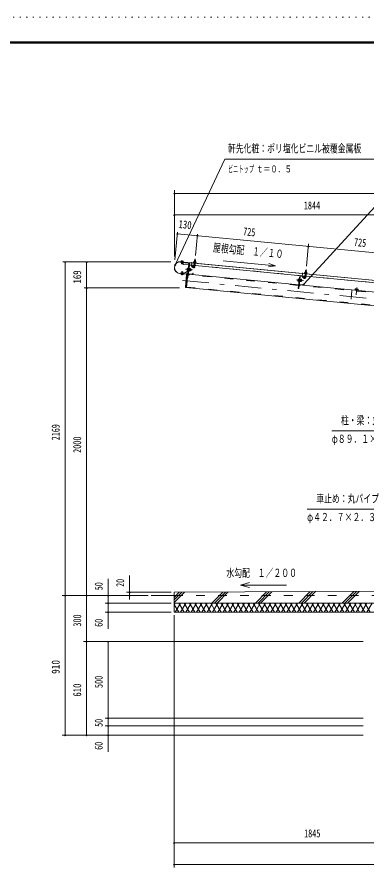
# Model space of a CAD drawing. Units: millimetres, scale not verified. Extents: x -31992 to 32005, y -14700 to 14700.
# Drawn here: x 11215 to 19187, y -4742 to 14700 of the extents above; entities that cross this region are included whole.
import ezdxf
from ezdxf.enums import TextEntityAlignment as Align

# ---------------------------------------------------------------- set-up
doc = ezdxf.new("R2010")
doc.units = ezdxf.units.MM
doc.header["$LTSCALE"] = 50
for name, pattern in [('USER2', [10, 4, -6]), ('USER3', [24, 12, -5, 2, -5]), ('USER4', [3, 0.5, -2.5])]:
    doc.linetypes.add(name, pattern=pattern)
for name, color, linetype, lineweight in [('0-6_2-02BOLD', 7, 'Continuous', 18), ('0-7_2-12HIDDEN', 3, 'USER2', 18), ('0-8_2-22CENTER', 3, 'USER3', 18), ('0-9_2-42THIN', 4, 'Continuous', 18), ('0-A_2-52DIM', 3, 'Continuous', 18), ('0-B_2-62HATCH', 2, 'Continuous', 18), ('0-C_F-F1PAPER', 5, 'Continuous', 18), ('0-D_F-E_J_ADD', 5, 'USER4', 18)]:
    doc.layers.add(name, color=color, linetype=linetype, lineweight=lineweight)
doc.styles.add('ＭＳ ゴシック', font='')
doc.styles.get('ＭＳ ゴシック').set_extended_font_data('MS Gothic')

msp = doc.modelspace()

# ---------------------------------------------------------------- linework, layer by layer
at = {"layer": '0-6_2-02BOLD'}
for p, q in [((14966.46, 9132.83), (14967.63, 9145.01)), ((14986.58, 9130.92), (14987.74, 9143.09)), ((15261.25, 9167.53), (15282.15, 9165.51)), ((20438.56, 8598.56), (14945.51, 9127.48)), ((14965.36, 9125.56), (14964.88, 9120.5)), ((14982.32, 9082.1), (14984.72, 9107.34)), ((14985.79, 9118.49), (14986.27, 9123.55)), ((15003.2, 9116.81), (15003.69, 9121.87)), ((15003.52, 9120.14), (20438.38, 8596.82)), ((15129.67, 9086.36), (15076.85, 8537.81)), ((15095.61, 8966.4), (15112.34, 8964.79)), ((15109.5, 8760.06), (15140.81, 9085.29)), ((15129.66, 9086.35), (15114.18, 8925.66)), ((15123.51, 9022.43), (15134.66, 9021.36)), ((15142.51, 9044.52), (15124.53, 8857.77)), ((15249.5, 9045.47), (15138.01, 9056.2)), ((15138.28, 8942.07), (15145.92, 8948.36)), ((15146.59, 8955.33), (15138.95, 8949.04)), ((15147.18, 8961.43), (15167.4, 8959.49)), ((15230.84, 9041.63), (15148.63, 9049.55)), ((15176.87, 8959.44), (15174.19, 8931.58)), ((15241.46, 9034.98), (15239.18, 9011.29)), ((15254.37, 9095.98), (15246.96, 9019.12)), ((15271.65, 9056.39), (15250.75, 9058.41)), ((15257.27, 9135.15), (15255.55, 9117.31)), ((15267.87, 9017.1), (15275.27, 9093.97)), ((17775.31, 8802.25), (15270.4, 9043.45)), ((15278.17, 9115.13), (15279.89, 9132.98)), ((14919.98, 8862.35), (15077.45, 8847.2)), ((15077.62, 8848.93), (14920.14, 8864.1)), ((14967.57, 8852.13), (14966.41, 8839.96)), ((14986.52, 8838.04), (14987.68, 8850.22)), ((15110.9, 8920.71), (15012.78, 8868.13)), ((15018.07, 8858.25), (15112.58, 8908.91)), ((15084.69, 8867.6), (15083.18, 8851.92)), ((15109.82, 8938.64), (15093.09, 8940.25)), ((15109.5, 8760.06), (15098.35, 8761.14)), ((15117.88, 8847.16), (17632.56, 8605.03)), ((15129.57, 8851.66), (15211.79, 8843.75)), ((15164.88, 8933.34), (15144.67, 8935.29)), ((17649.34, 8779.21), (17660.48, 8778.14)), ((17650.35, 8614.56), (17668.33, 8801.3)), ((17674.45, 8806.34), (17756.66, 8798.41)), ((17772.78, 8775.9), (17780.18, 8852.77)), ((17797.46, 8813.17), (17776.56, 8815.19)), ((17781.37, 8874.1), (17783.08, 8891.95)), ((17801.08, 8850.75), (17793.68, 8773.89)), ((20301.13, 8559.04), (17796.22, 8800.24)), ((17805.71, 8889.77), (17803.99, 8871.92)), ((17807.98, 8922.31), (17805.02, 8891.6)), ((17635.64, 8695.43), (17618.91, 8697.04)), ((17621.42, 8723.19), (17638.16, 8721.58)), ((17639.75, 8738.12), (17645.32, 8737.58)), ((17643.7, 8603.95), (20158.38, 8361.82)), ((17737.61, 8600.54), (17655.39, 8608.45)), ((17662.05, 8735.97), (17667.63, 8735.43)), ((17662.15, 8678.65), (17669.11, 8677.98)), ((17671.74, 8705.15), (17664.1, 8698.85)), ((17672.41, 8712.12), (17664.77, 8705.82)), ((17670.48, 8692.07), (17690.7, 8690.13)), ((17693.21, 8716.28), (17673, 8718.22)), ((17674.26, 8731.3), (17694.48, 8729.35)), ((18935.74, 8508.01), (18933.69, 8486.77)), ((18967.89, 8483.48), (18969.94, 8504.72)), ((21096.95, 1634.25), (14795.37, 1602.9)), ((14795.37, 1532.9), (14270.37, 1532.9))]:
    msp.add_line(p, q, dxfattribs=at)
for points in [[(14994.93, 9144.18), (14960.77, 9147.44), (14957.57, 9145.98), (14956.4, 9133.79)], [(14994.93, 9144.18), (14997.8, 9142.14), (14996.64, 9129.96)], [(15279.2, 9134.81), (15282.15, 9165.51), (15280.58, 9167.43), (15263.16, 9169.1), (15261.25, 9167.53), (15258.29, 9136.83)], [(14945.67, 9129.22), (15108.37, 9113.55), (15108.2, 9111.81)], [(15124.44, 9105.14), (14947.46, 9122.18), (14946.38, 9111.03), (15123.37, 9093.99)], [(14963.82, 9109.35), (14961.42, 9084.09), (14964.57, 9080.28), (14978.51, 9078.95), (14982.32, 9082.1), (14961.42, 9084.09)], [(15126.71, 9055.7), (14998.5, 9068.04), (15002.12, 9105.66)], [(15113.6, 8977.87), (15096.86, 8979.48), (15094.04, 8975.51), (15089.81, 8931.62), (15091.83, 8927.18), (15108.56, 8925.57)], [(15113.8, 8921.57), (15108.23, 8922.11), (15113.93, 8981.33), (15119.51, 8980.8)], [(15130.52, 8919.96), (15136.1, 8919.42), (15141.8, 8978.64), (15136.23, 8979.18)], [(15141.56, 8976.21), (15148.54, 8975.53), (15143.31, 8921.19), (15136.33, 8921.86)], [(15143.41, 8922.21), (15163.62, 8920.26), (15166.45, 8924.23), (15170.68, 8968.13), (15168.66, 8972.56), (15148.44, 8974.51)], [(15169.91, 8960.11), (15176.87, 8959.44), (15181.6, 8953.72), (15179.92, 8936.29), (15174.19, 8931.58), (15167.23, 8932.25)], [(15232.49, 9012.52), (15210.26, 9028.37), (15198.07, 9011.27), (15220.29, 8995.42)], [(15239.18, 9011.29), (15233.6, 9011.83), (15235.89, 9035.52)], [(15244.23, 9118.41), (15245.95, 9136.25), (15249.15, 9137.71), (15288.34, 9133.93), (15291.2, 9131.89), (15289.49, 9114.05)], [(15008.81, 8867.33), (14944.61, 8873.51), (14943.53, 8862.35), (15007.73, 8856.18)], [(14997.74, 8849.26), (14996.58, 8837.08), (14993.36, 8835.61), (14959.22, 8838.87), (14956.35, 8840.92), (14957.5, 8853.1)], [(14989.89, 8869.15), (14992.72, 8898.96), (14971.83, 8900.95), (14968.98, 8871.16)], [(14971.83, 8900.95), (14975.64, 8904.1), (14989.57, 8902.77), (14992.72, 8898.96)], [(15089.32, 8849.91), (15077.86, 8840.47), (15049.99, 8550.95), (15059.43, 8539.49), (20383.5, 8026.85)], [(15059.43, 8539.49), (15089.32, 8849.91), (15106.74, 8848.23)], [(15081.44, 8852.08), (15082.95, 8867.76), (15084.69, 8867.6)], [(15217.9, 8848.78), (15220.18, 8872.47), (15225.76, 8871.94), (15223.48, 8848.25)], [(17662.76, 8801.83), (17635.31, 8516.85), (17624.17, 8517.93), (17649.33, 8779.22)], [(17758.3, 8769.31), (17736.08, 8785.15), (17723.89, 8768.06), (17746.11, 8752.21)], [(17761.7, 8792.31), (17759.42, 8768.62), (17764.99, 8768.08), (17767.28, 8791.76)], [(17815.31, 8870.83), (17817.02, 8888.68), (17814.15, 8890.72), (17774.97, 8894.5), (17771.77, 8893.04), (17770.05, 8875.19)], [(17784.11, 8893.61), (17787.07, 8924.31), (17807.98, 8922.31), (17806.4, 8924.22), (17788.98, 8925.89), (17787.07, 8924.31)], [(17615.62, 8688.4), (17619.85, 8732.3), (17622.68, 8736.27), (17639.42, 8734.65)], [(17634.37, 8682.35), (17617.64, 8683.97), (17615.62, 8688.4)], [(17639.75, 8738.12), (17634.05, 8678.89), (17639.62, 8678.35)], [(17667.63, 8735.43), (17661.92, 8676.2), (17656.34, 8676.74)], [(17669.11, 8677.98), (17674.36, 8732.32), (17667.38, 8732.99)], [(17694.48, 8729.35), (17696.49, 8724.91), (17692.27, 8681.02), (17689.44, 8677.05), (17669.22, 8679)], [(17693.04, 8689.04), (17700, 8688.37), (17702.68, 8716.23), (17695.72, 8716.9)], [(17702.68, 8716.23), (17707.42, 8710.5), (17705.73, 8693.08), (17700, 8688.37)], [(17749.3, 8605.03), (17751.58, 8628.72), (17745.99, 8629.25), (17743.72, 8605.57)], [(18986.71, 8474.63), (18987.38, 8481.6), (18914.22, 8488.65), (18913.54, 8481.68)], [(18916.6, 8488.42), (18918.64, 8509.66), (18924.4, 8512.28), (18981.88, 8506.74), (18987.04, 8503.07), (18984.99, 8481.83)], [(14795.37, 1602.9), (14795.37, 1147.9), (20430.37, 1147.9)], [(20430.37, 482.9), (20430.37, 1357.9), (14795.37, 1357.9)]]:
    msp.add_lwpolyline(points, dxfattribs=at)
for points in [[(14998.3, 9129.8), (14997.76, 9124.22), (14954.21, 9128.38), (14954.74, 9133.95)], [(15238.45, 9113.34), (15238.99, 9118.91), (15294.73, 9113.53), (15294.2, 9107.96)], [(14999.93, 8854.68), (14999.4, 8849.1), (14955.84, 8853.26), (14956.38, 8858.83)], [(17764.81, 8875.69), (17764.27, 8870.12), (17820.01, 8864.75), (17820.55, 8870.32)]]:
    msp.add_lwpolyline(points, close=True, dxfattribs=at)
for centre, radius, start, end in [((14961.99, 9139.18), 8.11, 46.00594, 84.55217), ((14975.02, 9116.16), 29.79, 64.72084, 104.38129), ((14992.16, 9136.3), 8.11, 84.55217, 123.0836), ((14932.83, 8995.78), 134.05, 84.49997, 264.49997), ((14932.83, 8995.78), 132.3, 84.49997, 264.49997), ((15128.36, 8950.06), 36.61, 153.47365, 195.52446), ((15103.83, 8972.21), 10.07, 174.49905, 215.22588), ((15122.7, 9087.02), 7, 354.49998, 84.49997), ((15122.7, 9087.02), 18.2, 354.49998, 84.49997), ((15148.09, 9043.98), 11.2, 84.4973, 174.4973), ((15148.09, 9043.98), 5.6, 84.4973, 174.4973), ((15132.13, 8949.69), 36.61, 333.47365, 15.52446), ((15160.44, 8966.76), 10.07, 313.77223, 354.49905), ((15237.82, 9019.99), 30.18, 234.5, 354.5), ((15230.31, 9036.05), 5.6, 354.5092, 84.50122), ((15230.31, 9036.05), 11.2, 354.50143, 84.50122), ((15237.82, 9019.99), 9.19, 234.5, 354.5), ((15241.26, 9106.03), 7, 84.4998, 264.4998), ((15250.81, 9127.44), 10.06, 50.11574, 110.11574), ((15265.14, 9098.38), 37.62, 66.91203, 102.08795), ((15284.76, 9124.17), 10.06, 58.88425, 118.88425), ((15290.04, 9101.33), 7, 264.50061, 84.50061), ((14961.98, 8846.75), 8.11, 264.55217, 303.0836), ((14979.12, 8866.89), 29.79, 244.72084, 284.38129), ((14992.14, 8843.87), 8.11, 226.00594, 264.55217), ((15009.48, 8874.3), 18.2, 264.49997, 298.1879), ((15009.48, 8874.3), 7, 264.49997, 298.18448), ((15077.96, 8852.42), 5.25, 264.49997, 354.49997), ((15077.96, 8852.42), 3.5, 264.49997, 354.49997), ((15100.05, 8932.98), 10.07, 133.77223, 174.49905), ((15107.92, 8926.27), 6.3, 298.20261, 313.75566), ((15130.1, 8857.23), 11.2, 174.4973, 264.48845), ((15130.1, 8857.23), 5.6, 174.4973, 264.48845), ((15156.66, 8927.53), 10.07, 354.49905, 35.22588), ((15212.33, 8849.32), 11.2, 264.49953, 354.50208), ((15212.33, 8849.32), 5.6, 264.49953, 354.5092), ((17673.91, 8800.76), 11.2, 84.4973, 174.4973), ((17673.91, 8800.76), 5.6, 84.4973, 174.4973), ((17763.63, 8776.78), 30.18, 234.5, 354.5), ((17756.13, 8792.84), 5.6, 354.5092, 84.50122), ((17756.13, 8792.84), 11.2, 354.50143, 84.50122), ((17763.63, 8776.78), 9.19, 234.5, 354.5), ((17767.09, 8862.82), 7, 84.4998, 264.4998), ((17776.63, 8884.22), 10.06, 50.11574, 110.11574), ((17790.96, 8855.17), 37.62, 66.91203, 102.08795), ((17810.57, 8880.96), 10.06, 58.88425, 118.88425), ((17815.86, 8858.12), 7, 264.50061, 84.50061), ((17625.86, 8689.77), 10.07, 133.77223, 174.49905), ((17654.17, 8706.84), 36.61, 153.47365, 195.52446), ((17629.65, 8728.99), 10.07, 174.49905, 215.22588), ((17655.92, 8614.02), 11.2, 174.4973, 264.48845), ((17655.92, 8614.02), 5.6, 174.4973, 264.48845), ((17657.94, 8706.48), 36.61, 333.47365, 15.52446), ((17682.48, 8684.32), 10.07, 354.49905, 35.22588), ((17686.25, 8723.55), 10.07, 313.77223, 354.49905), ((17738.15, 8606.11), 11.2, 264.49953, 354.50208), ((17738.15, 8606.11), 5.6, 264.49953, 354.5092), ((18926.23, 8498.8), 13.24, 44.06885, 84.5), ((18948.52, 8461.5), 48.23, 63.6357, 105.3643), ((18977.52, 8493.86), 13.24, 84.5, 124.92831)]:
    msp.add_arc(centre, radius, start, end, dxfattribs=at)
at = {"layer": '0-7_2-12HIDDEN'}
for p, q in [((15126.87, 9057.44), (14998.67, 9069.78)), ((15249.67, 9047.2), (15138.18, 9057.93)), ((17775.48, 8803.99), (15270.57, 9045.19)), ((17631.15, 8590.39), (15116.47, 8832.53)), ((20301.3, 8560.79), (17796.39, 8801.98)), ((20156.96, 8347.18), (17642.3, 8589.32)), ((15078.26, 8552.44), (20384.91, 8041.48)), ((18844.23, 8473.58), (18817.16, 8192.43)), ((14795.37, 1532.9), (28865.37, 1532.9))]:
    msp.add_line(p, q, dxfattribs=at)
at = {"layer": '0-8_2-22CENTER'}
for p, q in [((14971.12, 9075.79), (14979.27, 9160.43)), ((15274.78, 9198.43), (15257.41, 9018.11)), ((15215.59, 8941.64), (15057.08, 8956.92)), ((15188.06, 9028.17), (15196.98, 9120.84)), ((15226.39, 9003.97), (15192.91, 9027.84)), ((17800.59, 8955.22), (17783.23, 8774.89)), ((14983.02, 8907.27), (14974.87, 8822.63)), ((17713.87, 8784.95), (17722.79, 8877.63)), ((17752.2, 8760.76), (17718.73, 8784.63)), ((14987.27, 8703.08), (20398.45, 8182.06)), ((17741.41, 8698.43), (17582.9, 8713.71)), ((18956.5, 8544.35), (18940.06, 8373.64))]:
    msp.add_line(p, q, dxfattribs=at)
for centre in [(15237.82, 9019.99), (17763.63, 8776.78)]:
    msp.add_arc(centre, 19.69, 234.5, 354.5, dxfattribs=at)
at = {"layer": '0-9_2-42THIN'}
for p, q in [((15263.16, 9169.1), (15260.04, 9136.66)), ((15277.46, 9134.98), (15280.58, 9167.43)), ((14966.61, 9109.08), (14963.94, 9081.04)), ((14968.16, 9125.3), (14967.68, 9120.23)), ((14979.26, 9079.58), (14981.94, 9107.61)), ((14983.01, 9118.76), (14983.49, 9123.82)), ((15180.02, 8955.63), (15169.57, 8956.64)), ((15250.12, 9051.9), (15252.48, 9058.23)), ((15252.49, 9058.23), (15256.1, 9095.81)), ((14971.77, 8870.9), (14974.87, 8903.48)), ((14990.2, 8902.01), (14987.1, 8869.42)), ((15167.56, 8935.74), (15178.01, 8934.73)), ((17788.98, 8925.89), (17785.86, 8893.45)), ((17803.28, 8891.76), (17806.4, 8924.21)), ((17693.38, 8692.52), (17703.83, 8691.51)), ((17705.84, 8712.41), (17695.39, 8713.42))]:
    msp.add_line(p, q, dxfattribs=at)
for points in [[(15273.52, 9094.14), (15269.91, 9056.56), (15271.02, 9049.88)], [(17775.94, 8808.69), (17778.31, 8815.02), (17781.92, 8852.59)], [(17799.34, 8850.92), (17795.72, 8813.35), (17796.84, 8806.68)]]:
    msp.add_lwpolyline(points, dxfattribs=at)
at = {"layer": '0-A_2-52DIM'}
for p, q in [((17747.44, 8618.92), (20360.37, 11465.9)), ((14798.87, 9245.24), (14798.87, 10755.45)), ((14812.87, 10685.45), (14784.87, 10685.45)), ((14798.87, 10685.45), (28861.86, 10685.45)), ((14812.87, 10195.45), (14784.87, 10195.45)), ((28861.86, 10195.45), (14798.87, 10195.45)), ((14811.68, 9172.78), (14872.19, 9801.26)), ((14882.98, 9767.92), (14854.98, 9767.92)), ((14868.98, 9767.92), (20377.01, 9237.56)), ((15328.58, 9757.32), (15281.49, 9268.11)), ((15339.38, 9723.97), (15311.38, 9723.97)), ((17807.3, 9024.9), (17856.22, 9533.02)), ((17865.2, 9480.76), (17837.2, 9480.76)), ((12257.87, 9124.4), (14722, 9124.4)), ((12324.37, 9124.4), (12296.37, 9124.4)), ((12310.37, -1652.1), (12310.37, 9124.4)), ((12814.37, 9124.4), (12786.37, 9124.4)), ((12800.37, -1652.1), (12800.37, 9124.4)), ((14829.6, 9058.64), (14801.6, 9058.64)), ((16947.57, 9009.89), (17102.92, 9035.89)), ((17761.44, 8618.92), (17733.44, 8618.92)), ((12747.87, 8532.9), (14917.72, 8532.9)), ((12814.37, 8532.9), (12786.37, 8532.9)), ((18385.47, 5275.48), (20345.47, 5275.48)), ((19782.87, 3492.9), (17822.87, 3492.9)), ((13780.37, 1438.97), (13780.37, 1980.9)), ((13290.37, 1910.9), (13290.37, 769.9)), ((16507.79, 1713.33), (16304.95, 1767.69)), ((14725.37, 1602.9), (13710.37, 1602.9)), ((13794.37, 1602.9), (13766.37, 1602.9)), ((12240.37, 1532.9), (14200.37, 1532.9)), ((12324.37, 1532.9), (12296.37, 1532.9)), ((12814.37, 1532.9), (12786.37, 1532.9)), ((13304.37, 1532.9), (13276.37, 1532.9)), ((13794.37, 1532.9), (13766.37, 1532.9)), ((13220.37, 1357.9), (14725.37, 1357.9)), ((13304.37, 1357.9), (13276.37, 1357.9)), ((14725.37, 1147.9), (13220.37, 1147.9)), ((13304.37, 1147.9), (13276.37, 1147.9)), ((14795.37, -4662.1), (14795.37, 1077.9)), ((19100.37, 482.9), (12730.37, 482.9)), ((12814.37, 482.91), (12786.37, 482.91)), ((13304.37, 482.9), (13276.37, 482.9)), ((13290.37, 482.9), (13290.37, -2030.1)), ((19100.37, -1267.1), (13220.37, -1267.1)), ((13304.37, -1267.1), (13276.37, -1267.1)), ((13220.37, -1442.1), (19100.37, -1442.1)), ((13304.37, -1442.1), (13276.37, -1442.1)), ((19100.37, -1652.1), (12240.37, -1652.1)), ((12324.37, -1652.1), (12296.37, -1652.1)), ((12814.37, -1652.1), (12786.37, -1652.1)), ((13304.37, -1652.1), (13276.37, -1652.1)), ((14809.37, -4102.1), (14781.37, -4102.1)), ((28865.37, -4102.1), (14795.37, -4102.1)), ((14809.37, -4592.1), (14781.37, -4592.1)), ((28865.37, -4592.1), (14795.37, -4592.1))]:
    msp.add_line(p, q, dxfattribs=at)
for points in [[(14815.6, 9058.64), (15950.37, 11465.9), (19590.36, 11465.9)], [(15913.51, 9150.42), (17102.92, 9035.89), (16955.39, 9091.05)], [(17354.95, 1767.69), (16304.95, 1767.69), (16507.79, 1822.04)]]:
    msp.add_lwpolyline(points, dxfattribs=at)
for centre in [(14798.87, 10685.45), (14798.87, 10195.45), (14868.98, 9767.92), (15325.38, 9723.97), (17851.2, 9480.76), (12310.37, 9124.4), (12800.37, 9124.4), (14815.6, 9058.64), (17747.44, 8618.92), (12800.37, 8532.9), (13780.37, 1602.9), (12310.37, 1532.9), (12800.37, 1532.9), (13290.37, 1532.9), (13780.37, 1532.9), (13290.37, 1357.9), (13290.37, 1147.9), (12800.37, 482.91), (13290.37, 482.9), (13290.37, -1267.1), (13290.37, -1442.1), (12310.37, -1652.1), (12800.37, -1652.1), (13290.37, -1652.1), (14795.37, -4102.1), (14795.37, -4592.1)]:
    msp.add_arc(centre, 14, 180, 0, dxfattribs=at)
at = {"layer": '0-B_2-62HATCH'}
for p, q in [((14795.37, 1368.15), (15031.3, 1604.08)), ((14971.61, 1603.78), (14795.37, 1427.54)), ((14795.37, 1486.94), (14911.92, 1603.48)), ((15656.28, 1357.9), (15906.81, 1608.43)), ((15966.51, 1608.73), (15715.68, 1357.9)), ((15775.08, 1357.9), (16026.2, 1609.03)), ((16901.71, 1613.38), (16646.23, 1357.9)), ((16961.4, 1613.68), (16705.63, 1357.9)), ((16765.03, 1357.9), (17021.1, 1613.98)), ((17636.18, 1357.9), (17896.61, 1618.33)), ((17956.31, 1618.63), (17695.58, 1357.9)), ((17754.98, 1357.9), (18016, 1618.93)), ((18891.51, 1623.28), (18626.13, 1357.9)), ((18685.53, 1357.9), (18951.21, 1623.58)), ((18744.92, 1357.9), (19010.9, 1623.88)), ((14795.37, 1317.95), (14818.44, 1357.9)), ((14899.27, 1147.9), (14795.37, 1327.86)), ((14939.69, 1357.9), (14818.44, 1147.9)), ((14899.27, 1357.9), (15020.51, 1147.9)), ((15060.93, 1357.9), (14939.69, 1147.9)), ((15141.76, 1147.9), (15020.51, 1357.9)), ((15060.93, 1147.9), (15182.17, 1357.9)), ((15141.76, 1357.9), (15263, 1147.9)), ((15303.42, 1357.9), (15182.17, 1147.9)), ((15384.24, 1147.9), (15263, 1357.9)), ((15303.42, 1147.9), (15424.66, 1357.9)), ((15384.25, 1357.9), (15505.49, 1147.9)), ((15545.91, 1357.9), (15424.66, 1147.9)), ((15626.74, 1147.9), (15505.49, 1357.9)), ((15545.91, 1147.9), (15667.14, 1357.9)), ((15747.97, 1147.9), (15626.74, 1357.9)), ((15788.39, 1357.9), (15667.14, 1147.9)), ((15747.98, 1357.9), (15869.22, 1147.9)), ((15909.64, 1357.9), (15788.39, 1147.9)), ((15990.46, 1147.9), (15869.22, 1357.9)), ((15909.64, 1147.9), (16030.88, 1357.9)), ((15990.46, 1357.9), (16111.71, 1147.9)), ((16152.12, 1357.9), (16030.88, 1147.9)), ((16232.95, 1147.9), (16111.71, 1357.9)), ((16152.12, 1147.9), (16273.37, 1357.9)), ((16232.96, 1357.9), (16354.19, 1147.9)), ((16394.61, 1357.9), (16273.37, 1147.9)), ((16475.44, 1147.9), (16354.19, 1357.9)), ((16394.61, 1147.9), (16515.85, 1357.9)), ((16475.44, 1357.9), (16596.69, 1147.9)), ((16637.1, 1357.9), (16515.85, 1147.9)), ((16717.93, 1147.9), (16596.69, 1357.9)), ((16637.1, 1147.9), (16758.34, 1357.9)), ((16717.93, 1357.9), (16839.17, 1147.9)), ((16879.59, 1357.9), (16758.34, 1147.9)), ((16960.42, 1147.9), (16839.17, 1357.9)), ((16879.59, 1147.9), (17000.83, 1357.9)), ((16960.42, 1357.9), (17081.66, 1147.9)), ((17122.07, 1357.9), (17000.83, 1147.9)), ((17202.9, 1147.9), (17081.66, 1357.9)), ((17122.07, 1147.9), (17243.32, 1357.9)), ((17202.91, 1357.9), (17324.14, 1147.9)), ((17364.56, 1357.9), (17243.32, 1147.9)), ((17445.39, 1147.9), (17324.14, 1357.9)), ((17364.56, 1147.9), (17485.8, 1357.9)), ((17445.39, 1357.9), (17566.64, 1147.9)), ((17607.05, 1357.9), (17485.8, 1147.9)), ((17687.87, 1147.9), (17566.64, 1357.9)), ((17607.05, 1147.9), (17728.29, 1357.9)), ((17687.87, 1357.9), (17809.12, 1147.9)), ((17849.53, 1357.9), (17728.29, 1147.9)), ((17930.37, 1147.9), (17809.12, 1357.9)), ((17849.53, 1147.9), (17970.78, 1357.9)), ((17930.37, 1357.9), (18051.61, 1147.9)), ((18092.02, 1357.9), (17970.78, 1147.9)), ((18172.85, 1147.9), (18051.61, 1357.9)), ((18092.02, 1147.9), (18213.27, 1357.9)), ((18172.85, 1357.9), (18294.1, 1147.9)), ((18334.51, 1357.9), (18213.27, 1147.9)), ((18415.34, 1147.9), (18294.1, 1357.9)), ((18334.51, 1147.9), (18455.75, 1357.9)), ((18415.34, 1357.9), (18536.58, 1147.9)), ((18577, 1357.9), (18455.75, 1147.9)), ((18657.82, 1147.9), (18536.58, 1357.9)), ((18577, 1147.9), (18698.24, 1357.9)), ((18779.07, 1147.9), (18657.83, 1357.9)), ((18819.49, 1357.9), (18698.24, 1147.9)), ((18900.32, 1147.9), (18779.07, 1357.9)), ((18940.73, 1357.9), (18819.49, 1147.9)), ((19021.55, 1147.9), (18900.32, 1357.9)), ((19061.97, 1357.9), (18940.73, 1147.9)), ((19021.56, 1357.9), (19142.8, 1147.9)), ((19183.22, 1357.9), (19061.97, 1147.9)), ((19264.05, 1147.9), (19142.8, 1357.9)), ((19183.22, 1147.9), (19304.46, 1357.9))]:
    msp.add_line(p, q, dxfattribs=at)
at = {"layer": '0-C_F-F1PAPER'}
for points in [[(31305.49, -14000), (-8874.51, -14000), (-8874.51, 14140), (31305.49, 14140)], [(31301.98, -13996.5), (-8871.01, -13996.5), (-8871.01, 14136.5), (31301.98, 14136.5)], [(31298.49, -13993), (31298.49, 14133), (-8867.51, 14133), (-8867.51, -13993)], [(31294.99, -13989.5), (-8864.01, -13989.5), (-8864.01, 14129.5), (31294.99, 14129.5)], [(31291.49, -13986), (31291.49, 14126), (-8860.51, 14126), (-8860.51, -13986)], [(31287.99, -13982.5), (-8857.01, -13982.5), (-8857.01, 14122.5), (31287.99, 14122.5)], [(31284.48, -13979), (31284.48, 14119), (-8853.51, 14119), (-8853.51, -13979)], [(31280.99, -13975.5), (-8850.01, -13975.5), (-8850.01, 14115.5), (31280.99, 14115.5)], [(31277.49, -13972), (-8846.51, -13972), (-8846.51, 14112), (31277.49, 14112)], [(31273.99, -13968.5), (-8843.01, -13968.5), (-8843.01, 14108.5), (31273.99, 14108.5)], [(31270.49, -13965), (31270.49, 14105), (-8839.51, 14105), (-8839.51, -13965)]]:
    msp.add_lwpolyline(points, close=True, dxfattribs=at)
at = {"layer": '0-D_F-E_J_ADD'}
msp.add_lwpolyline([(32005.49, -14700), (-9574.51, -14700), (-9574.51, 14700), (32005.49, 14700)], close=True, dxfattribs=at)

# ---------------------------------------------------------------- texts
at = {"layer": '0-A_2-52DIM', "color": 7, "style": 'ＭＳ ゴシック'}
for s, height, width, p in [('軒先化粧：ポリ塩化ビニル被覆金属板', 182.3, 0.7, (16020.37, 11560.78)), ('ビニトップ ', 155, 0.55, (16020.37, 11115.9)), ('ｔ＝０．５', 155, 0.75, (16663.36, 11115.9)), ('1844', 182.3, 0.75, (17749.29, 10265.45)), ('柱・梁：丸パイプ', 182.3, 0.7, (18595.47, 5370.36)), ('φ８９．１×４．２', 182.3, 0.7, (18385.47, 4950.35)), ('車止め：丸パイプ', 182.3, 0.7, (18032.87, 3587.78)), ('φ４２．７×２．３', 182.3, 0.7, (17822.87, 3167.77)), ('水勾配\u3000１／２００', 182.3, 0.7, (15985.09, 1897.56)), ('1845', 182.3, 0.75, (17755.01, -4032.1))]:
    msp.add_text(s, height=height, dxfattribs=dict(at, width=width)).set_placement(p, align=Align.BOTTOM_LEFT)
for s, rotation, width, p in [('130', 354.5, 0.8, (14882.5, 9844.34)), ('725', 354.5, 0.65, (16354.15, 9677.65)), ('屋根勾配\u3000１／１０', 354.5, 0.7, (15669.16, 9309.87)), ('725', 354.501, 0.65, (18879.97, 9434.44)), ('169', 90, 0.8, (12730.37, 8633.95)), ('2169', 90, 0.7, (12240.37, 5064.92)), ('2000', 90, 0.75, (12730.37, 4776.66)), ('50', 90, 0.7, (13220.37, 1649.5)), ('20', 90, 0.7, (13710.37, 1725.65)), ('300', 90, 0.75, (12730.37, 820.16)), ('60', 90, 0.7, (13220.37, 815.94)), ('910', 90, 0.85, (12240.37, -255.69)), ('500', 90, 0.75, (13220.37, -577.52)), ('610', 90, 0.8, (12730.37, -773.42)), ('50', 90, 0.7, (13220.37, -1462)), ('60', 90, 0.7, (13220.37, -1984.06))]:
    msp.add_text(s, height=182.3, rotation=rotation, dxfattribs=dict(at, width=width)).set_placement(p, align=Align.BOTTOM_LEFT)

doc.saveas('drawing.dxf')
